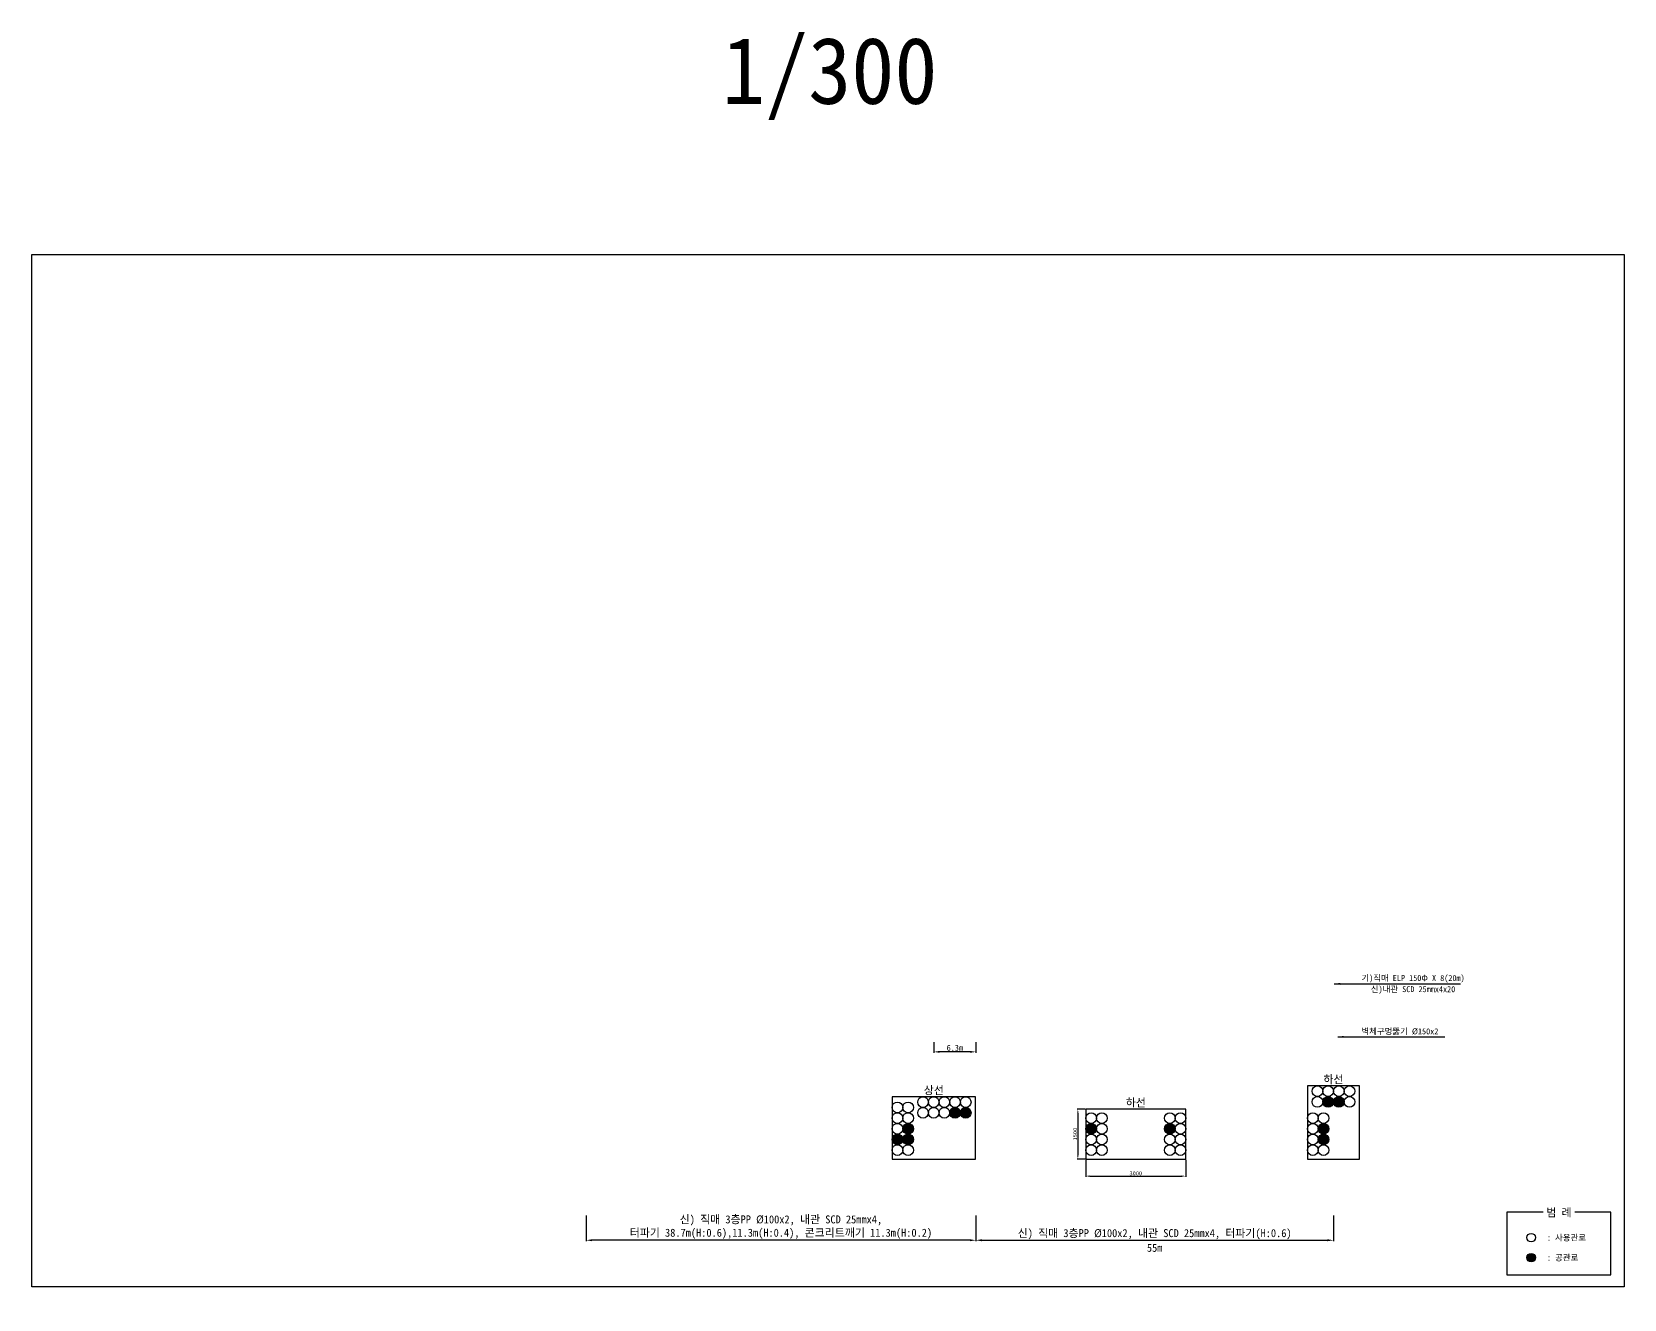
# Model space of a CAD drawing. Extents: x -299 to 346, y -14 to 200.
# Drawn here: x -299.4 to -60.6, y -14 to 176 of the extents above; entities that cross this region are included whole.
import ezdxf
from ezdxf.enums import TextEntityAlignment as Align

# ---------------------------------------------------------------- set-up
doc = ezdxf.new("R2010")
doc.units = 0
for name, color, linetype in [('TX-PAPR', 2, 'Continuous'), ('TZ-DIMS', 1, 'Continuous'), ('TZ-LEAL', 1, 'Continuous'), ('TZ-LEAT', 3, 'Continuous'), ('TZ-LINE', 7, 'Continuous'), ('TZ-TEX2', 3, 'Continuous'), ('TZ-TEXT', 6, 'Continuous')]:
    doc.layers.add(name, color=color, linetype=linetype)
doc.styles.get("Standard").update_dxf_attribs({"font": 'GulimChe.ttf'})
doc.dimstyles.new('D200', dxfattribs={"dimscale": 0.2, "dimtxt": 3, "dimasz": 3, "dimexe": 0.5, "dimexo": 0.5, "dimgap": 0.5, "dimtad": 1, "dimdec": 0, "dimzin": 1, "dimdsep": 46, "dimlunit": 6, "dimtxsty": 'Standard', "dimcen": 1, "dimclrd": 1, "dimclre": 1, "dimclrt": 3, "dimadec": 0, "dimazin": 0, "dimtfac": 1, "dimtdec": 0, "dimtix": 1, "dimtmove": 2, "dimatfit": 3, "dimfxl": 0, "dimtvp": 2, "dimlwd": -1, "dimlwe": -1, "dimarcsym": 0})
doc.dimstyles.new('D300', dxfattribs={"dimscale": 0.3, "dimtxt": 3, "dimasz": 3, "dimexe": 0.5, "dimexo": 0.5, "dimgap": 0.5, "dimtad": 1, "dimdec": 0, "dimzin": 1, "dimdsep": 46, "dimlunit": 6, "dimtxsty": 'Standard', "dimcen": 1, "dimclrd": 1, "dimclre": 1, "dimclrt": 3, "dimadec": 0, "dimazin": 0, "dimtfac": 1, "dimtdec": 0, "dimtix": 1, "dimtmove": 2, "dimatfit": 3, "dimfxl": 0, "dimtvp": 2, "dimlwd": -1, "dimlwe": -1, "dimarcsym": 0})

# ---------------------------------------------------------------- blocks, each defined once
blk = doc.blocks.new('*D6')
at = {"layer": 'Defpoints', "color": 0, "ltscale": 2}
for p in [(-141.37, 14.46), (-142.56, 6.96), (-141.37, 6.96)]:
    blk.add_point(p, dxfattribs=at)
at = {"layer": 'TZ-DIMS', "color": 1, "ltscale": 2}
for p, q in [((-141.47, 14.46), (-142.66, 14.46)), ((-142.56, 13.86), (-142.56, 7.56)), ((-141.47, 6.96), (-142.66, 6.96))]:
    blk.add_line(p, q, dxfattribs=at)
for points in [[(-142.66, 13.86), (-142.46, 13.86), (-142.56, 14.46)], [(-142.66, 7.56), (-142.46, 7.56), (-142.56, 6.96)]]:
    blk.add_solid(points, dxfattribs=at)
at = {"layer": 'TZ-DIMS', "color": 3, "ltscale": 2, "insert": (-142.97, 10.71), "char_height": 0.6, "attachment_point": 5, "rotation": 90}
blk.add_mtext('1500', dxfattribs=at)
blk = doc.blocks.new('*D7')
at = {"layer": 'Defpoints', "color": 0, "ltscale": 2}
for p in [(-141.37, 6.96), (-126.37, 6.96), (-126.37, 4.41)]:
    blk.add_point(p, dxfattribs=at)
at = {"layer": 'TZ-DIMS', "color": 1, "ltscale": 2}
for p, q in [((-141.37, 6.86), (-141.37, 4.31)), ((-126.37, 6.86), (-126.37, 4.31)), ((-140.77, 4.41), (-126.97, 4.41))]:
    blk.add_line(p, q, dxfattribs=at)
for points in [[(-140.77, 4.51), (-140.77, 4.31), (-141.37, 4.41)], [(-126.97, 4.51), (-126.97, 4.31), (-126.37, 4.41)]]:
    blk.add_solid(points, dxfattribs=at)
at = {"layer": 'TZ-DIMS', "color": 3, "ltscale": 2, "insert": (-133.87, 4.82), "char_height": 0.6, "attachment_point": 5}
blk.add_mtext('3000', dxfattribs=at)
blk = doc.blocks.new('*D3')
at = {"layer": 'Defpoints', "color": 0, "ltscale": 2}
for p in [(-164.16, 24.65), (-157.86, 24.65), (-164.16, 23.04)]:
    blk.add_point(p, dxfattribs=at)
at = {"layer": 'TZ-DIMS', "color": 1, "ltscale": 2}
for p, q in [((-164.16, 24.5), (-164.16, 22.89)), ((-157.86, 24.5), (-157.86, 22.89)), ((-158.76, 23.04), (-163.26, 23.04))]:
    blk.add_line(p, q, dxfattribs=at)
for points in [[(-163.26, 23.19), (-163.26, 22.89), (-164.16, 23.04)], [(-158.76, 23.19), (-158.76, 22.89), (-157.86, 23.04)]]:
    blk.add_solid(points, dxfattribs=at)
at = {"layer": 'TZ-DIMS', "color": 3, "ltscale": 2, "insert": (-161.01, 23.65), "char_height": 0.9, "width": 0.5918, "attachment_point": 5}
blk.add_mtext('6.3m', dxfattribs=at)
blk = doc.blocks.new('*D4')
at = {"layer": 'Defpoints', "color": 0, "ltscale": 2}
for p in [(-157.86, -1.34), (-104.23, -1.34), (-104.23, -5.21)]:
    blk.add_point(p, dxfattribs=at)
at = {"layer": 'TZ-TEXT', "color": 1, "ltscale": 2}
for p, q in [((-157.86, -1.49), (-157.86, -5.36)), ((-104.23, -1.49), (-104.23, -5.36)), ((-156.96, -5.21), (-105.13, -5.21))]:
    blk.add_line(p, q, dxfattribs=at)
for points in [[(-156.96, -5.06), (-156.96, -5.36), (-157.86, -5.21)], [(-105.13, -5.06), (-105.13, -5.36), (-104.23, -5.21)]]:
    blk.add_solid(points, dxfattribs=at)
at = {"layer": 'TZ-TEXT', "color": 3, "ltscale": 2, "insert": (-131.04, -4.3), "char_height": 1.2, "attachment_point": 5}
blk.add_mtext('{\\C6;신) 직매 3층PP Ø100x2, 내관 SCD 25mmx4, 터파기(H:0.6)}', dxfattribs=at)
blk = doc.blocks.new('*D5')
at = {"layer": 'Defpoints', "color": 0, "ltscale": 2}
for p in [(-216.31, -1.34), (-157.86, -1.34), (-216.31, -5.21)]:
    blk.add_point(p, dxfattribs=at)
at = {"layer": 'TZ-TEXT', "color": 1, "ltscale": 2}
for p, q in [((-216.31, -1.49), (-216.31, -5.36)), ((-157.86, -1.49), (-157.86, -5.36)), ((-158.76, -5.21), (-215.41, -5.21))]:
    blk.add_line(p, q, dxfattribs=at)
for points in [[(-215.41, -5.06), (-215.41, -5.36), (-216.31, -5.21)], [(-158.76, -5.06), (-158.76, -5.36), (-157.86, -5.21)]]:
    blk.add_solid(points, dxfattribs=at)
at = {"layer": 'TZ-TEXT', "color": 3, "ltscale": 2, "insert": (-187.09, -3.24), "char_height": 1.2, "attachment_point": 5}
blk.add_mtext('{\\C6;신) 직매 3층PP Ø100x2, 내관 SCD 25mmx4,\\P터파기 38.7m(H:0.6),11.3m(H:0.4), 콘크리트깨기 11.3m(H:0.2)}', dxfattribs=at)

msp = doc.modelspace()

# ---------------------------------------------------------------- hatches: boundary and pattern name
at = {"layer": 'TZ-LINE', "ltscale": 2}
h = msp.add_hatch(color=256, dxfattribs=at)
h.dxf.hatch_style = 1
h.paths.add_polyline_path([(-161.78, 13.91, 1), (-160.18, 13.91, 1)])
h = msp.add_hatch(color=256, dxfattribs=at)
h.dxf.hatch_style = 1
h.paths.add_polyline_path([(-160.18, 13.91, 1), (-158.58, 13.91, 1)])
h = msp.add_hatch(color=256, dxfattribs=at)
h.dxf.hatch_style = 1
h.paths.add_polyline_path([(-105.83, 15.54, 1), (-104.23, 15.54, 1)])
h = msp.add_hatch(color=256, dxfattribs=at)
h.dxf.hatch_style = 1
h.paths.add_polyline_path([(-104.23, 15.54, 1), (-102.63, 15.54, 1)])
h = msp.add_hatch(color=256, dxfattribs=at)
h.dxf.hatch_style = 1
h.paths.add_polyline_path([(-168.82, 11.51, 1), (-167.22, 11.51, 1)])
h = msp.add_hatch(color=256, dxfattribs=at)
h.dxf.hatch_style = 1
h.paths.add_polyline_path([(-141.37, 11.51, 1), (-139.77, 11.51, 1)])
h = msp.add_hatch(color=256, dxfattribs=at)
h.dxf.hatch_style = 1
h.paths.add_polyline_path([(-129.57, 11.51, 1), (-127.97, 11.51, 1)])
h = msp.add_hatch(color=256, dxfattribs=at)
h.dxf.hatch_style = 1
h.paths.add_polyline_path([(-106.52, 11.51, 1), (-104.92, 11.51, 1)])
h = msp.add_hatch(color=256, dxfattribs=at)
h.dxf.hatch_style = 1
h.paths.add_polyline_path([(-170.42, 9.91, 1), (-168.82, 9.91, 1)])
h = msp.add_hatch(color=256, dxfattribs=at)
h.dxf.hatch_style = 1
h.paths.add_polyline_path([(-168.82, 9.91, 1), (-167.22, 9.91, 1)])
h = msp.add_hatch(color=256, dxfattribs=at)
h.dxf.hatch_style = 1
h.paths.add_polyline_path([(-106.52, 9.91, 1), (-104.92, 9.91, 1)])
h = msp.add_hatch(color=256, dxfattribs=at)
h.dxf.hatch_style = 1
h.paths.add_polyline_path([(-75.22, -7.82, 1), (-73.94, -7.82, 1)])

# ---------------------------------------------------------------- linework, layer by layer
at = {"layer": 'TX-PAPR'}
msp.add_lwpolyline([(-299.43, 142.62), (-60.63, 142.62), (-60.63, -12.18), (-299.43, -12.18)], close=True, dxfattribs=at)
at = {"layer": 'TZ-LINE', "ltscale": 2, "elevation": 0.46}
for points in [[(-108.12, 6.96), (-100.34, 6.96), (-100.34, 17.94), (-108.12, 17.94)], [(-170.42, 6.96), (-157.89, 6.96), (-157.89, 16.31), (-170.42, 16.31)], [(-141.37, 6.96), (-126.37, 6.96), (-126.37, 14.46), (-141.37, 14.46)]]:
    msp.add_lwpolyline(points, close=True, dxfattribs=at)
msp.add_lwpolyline([(-72.8, -1.01), (-78.23, -1.01), (-78.23, -10.42), (-62.61, -10.42), (-62.61, -1.01), (-68.05, -1.01)], dxfattribs=at)
at = {"layer": 'TZ-LINE', "ltscale": 2}
for centre, radius in [((-106.63, 17.14, 0.46), 0.8), ((-105.03, 17.14, 0.46), 0.8), ((-103.43, 17.14, 0.46), 0.8), ((-101.83, 17.14, 0.46), 0.8), ((-169.62, 14.71, 0.46), 0.8), ((-168.02, 14.71, 0.46), 0.8), ((-165.78, 15.51, 0.46), 0.8), ((-165.78, 13.91, 0.46), 0.8), ((-164.18, 15.51, 0.46), 0.8), ((-164.18, 13.91, 0.46), 0.8), ((-162.58, 15.51, 0.46), 0.8), ((-162.58, 13.91, 0.46), 0.8), ((-160.98, 15.51, 0.46), 0.8), ((-160.98, 13.91, 0.46), 0.8), ((-159.38, 15.51, 0.46), 0.8), ((-159.38, 13.91, 0.46), 0.8), ((-106.63, 15.54, 0.46), 0.8), ((-105.03, 15.54, 0.46), 0.8), ((-103.43, 15.54, 0.46), 0.8), ((-101.83, 15.54, 0.46), 0.8), ((-169.62, 13.11, 0.46), 0.8), ((-169.62, 11.51, 0.46), 0.8), ((-168.02, 13.11, 0.46), 0.8), ((-168.02, 11.51, 0.46), 0.8), ((-140.57, 13.11, 0.46), 0.8), ((-140.57, 11.51, 0.46), 0.8), ((-138.97, 13.11, 0.46), 0.8), ((-138.97, 11.51, 0.46), 0.8), ((-128.77, 13.11, 0.46), 0.8), ((-128.77, 11.51, 0.46), 0.8), ((-127.17, 13.11, 0.46), 0.8), ((-127.17, 11.51, 0.46), 0.8), ((-107.32, 13.11, 0.46), 0.8), ((-107.32, 11.51, 0.46), 0.8), ((-105.72, 13.11, 0.46), 0.8), ((-105.72, 11.51, 0.46), 0.8), ((-169.62, 9.91, 0.46), 0.8), ((-168.02, 9.91, 0.46), 0.8), ((-140.57, 9.91, 0.46), 0.8), ((-138.97, 9.91, 0.46), 0.8), ((-128.77, 9.91, 0.46), 0.8), ((-127.17, 9.91, 0.46), 0.8), ((-107.32, 9.91, 0.46), 0.8), ((-105.72, 9.91, 0.46), 0.8), ((-169.62, 8.31, 0.46), 0.8), ((-168.02, 8.31, 0.46), 0.8), ((-140.57, 8.31, 0.46), 0.8), ((-138.97, 8.31, 0.46), 0.8), ((-128.77, 8.31, 0.46), 0.8), ((-127.17, 8.31, 0.46), 0.8), ((-107.32, 8.31, 0.46), 0.8), ((-105.72, 8.31, 0.46), 0.8), ((-74.58, -4.82, 0.46), 0.64), ((-74.58, -7.82, 0.46), 0.64)]:
    msp.add_circle(centre, radius, dxfattribs=at)

# ---------------------------------------------------------------- texts
at = {"layer": 'TZ-LEAT'}
msp.add_text('기)직매 ELP 150Φ X 8(20m)', height=0.9, dxfattribs=at).set_placement((-92.29, 34.07, 0.46), align=Align.MIDDLE)
at = {"layer": 'TZ-TEX2'}
for s, height, p in [('1/300', 10, (-179.77, 169.4)), ('하선', 1.2, (-104.23, 18.94, 0.46)), ('상선', 1.2, (-164.16, 17.31, 0.46)), ('하선', 1.2, (-133.87, 15.46, 0.46)), ('범 례', 1.2, (-70.42, -1.01, 0.46))]:
    msp.add_text(s, height=height, dxfattribs=at).set_placement(p, align=Align.MIDDLE)
for s, p in [(': 사용관로', (-72.21, -4.82, 0.46)), (': 공관로', (-72.21, -7.82, 0.46))]:
    msp.add_text(s, height=0.9, dxfattribs=at).set_placement(p, align=Align.MIDDLE_LEFT)
at = {"layer": 'TZ-TEXT'}
msp.add_text('신)내관 SCD 25mmx4x20', height=0.9, rotation=359.9482, dxfattribs=at).set_placement((-92.29, 32.4, 0.46), align=Align.MIDDLE)
msp.add_text('벽체구멍뚫기 Ø150x2', height=0.9, rotation=359.9482, dxfattribs=at).set_placement((-100.03, 26.13, 0.46), align=Align.MIDDLE_LEFT)
at = {"layer": 'TZ-TEXT', "ltscale": 2, "insert": (-131.04, -6.35, 0.46), "char_height": 1.2, "attachment_point": 5}
msp.add_mtext('55m', dxfattribs=at)

# ---------------------------------------------------------------- dimensions: what is measured, and where the dimension line sits
at = {"layer": 'TZ-DIMS', "ltscale": 2}
for base, p1, p2, text, dimstyle, picture, middle in [((-164.16, 23.04, 0.46), (-157.86, 24.65, 0.46), (-164.16, 24.65, 0.46), '<>.3m', 'D300', '*D3', (-161.01, 23.65, 0.46)), ((-126.37, 4.41, 0.46), (-141.37, 6.96, 0.46), (-126.37, 6.96, 0.46), '3000', 'D200', '*D7', (-133.87, 4.82, 0.46))]:
    dim = msp.add_linear_dim(base=base, p1=p1, p2=p2, text=text, dimstyle=dimstyle, dxfattribs=at)
    dim.commit()
    dim.dimension.update_dxf_attribs({"geometry": picture, "text_midpoint": middle})
dim = msp.add_linear_dim(base=(-142.56, 6.96, 0.7), p1=(-141.37, 14.46, 0.7), p2=(-141.37, 6.96, 0.7), angle=90, text='1500', dimstyle='D200', dxfattribs=at)
dim.commit()
dim.dimension.update_dxf_attribs({"geometry": '*D6', "text_midpoint": (-142.97, 10.71, 0.7)})
at = {"layer": 'TZ-TEXT', "ltscale": 2}
for base, p2, text, picture, middle in [((-216.31, -5.21, 0.46), (-216.31, -1.34, 0.46), '{\\C6;신) 직매 3층PP Ø100x2, 내관 SCD 25mmx4,\\P터파기 38.7m(H:0.6),11.3m(H:0.4), 콘크리트깨기 11.3m(H:0.2)}', '*D5', (-187.09, -3.24, 0.46)), ((-104.23, -5.21, 0.46), (-104.23, -1.34, 0.46), '{\\C6;신) 직매 3층PP Ø100x2, 내관 SCD 25mmx4, 터파기(H:0.6)}', '*D4', (-131.04, -4.3, 0.46))]:
    dim = msp.add_linear_dim(base=base, p1=(-157.86, -1.34, 0.46), p2=p2, text=text, dimstyle='D300', override={"dimtxt": 4}, dxfattribs=at)
    dim.commit()
    dim.dimension.update_dxf_attribs({"geometry": picture, "text_midpoint": middle})

# ---------------------------------------------------------------- leaders
at = {"layer": 'TZ-LEAL'}
for points in [[(-104.12, 33.24, 0.46), (-85.15, 33.24)], [(-103.58, 25.29, 0.46), (-87.51, 25.29, 0)]]:
    msp.add_leader(points, dimstyle='D300', dxfattribs=at)

doc.saveas('drawing.dxf')
